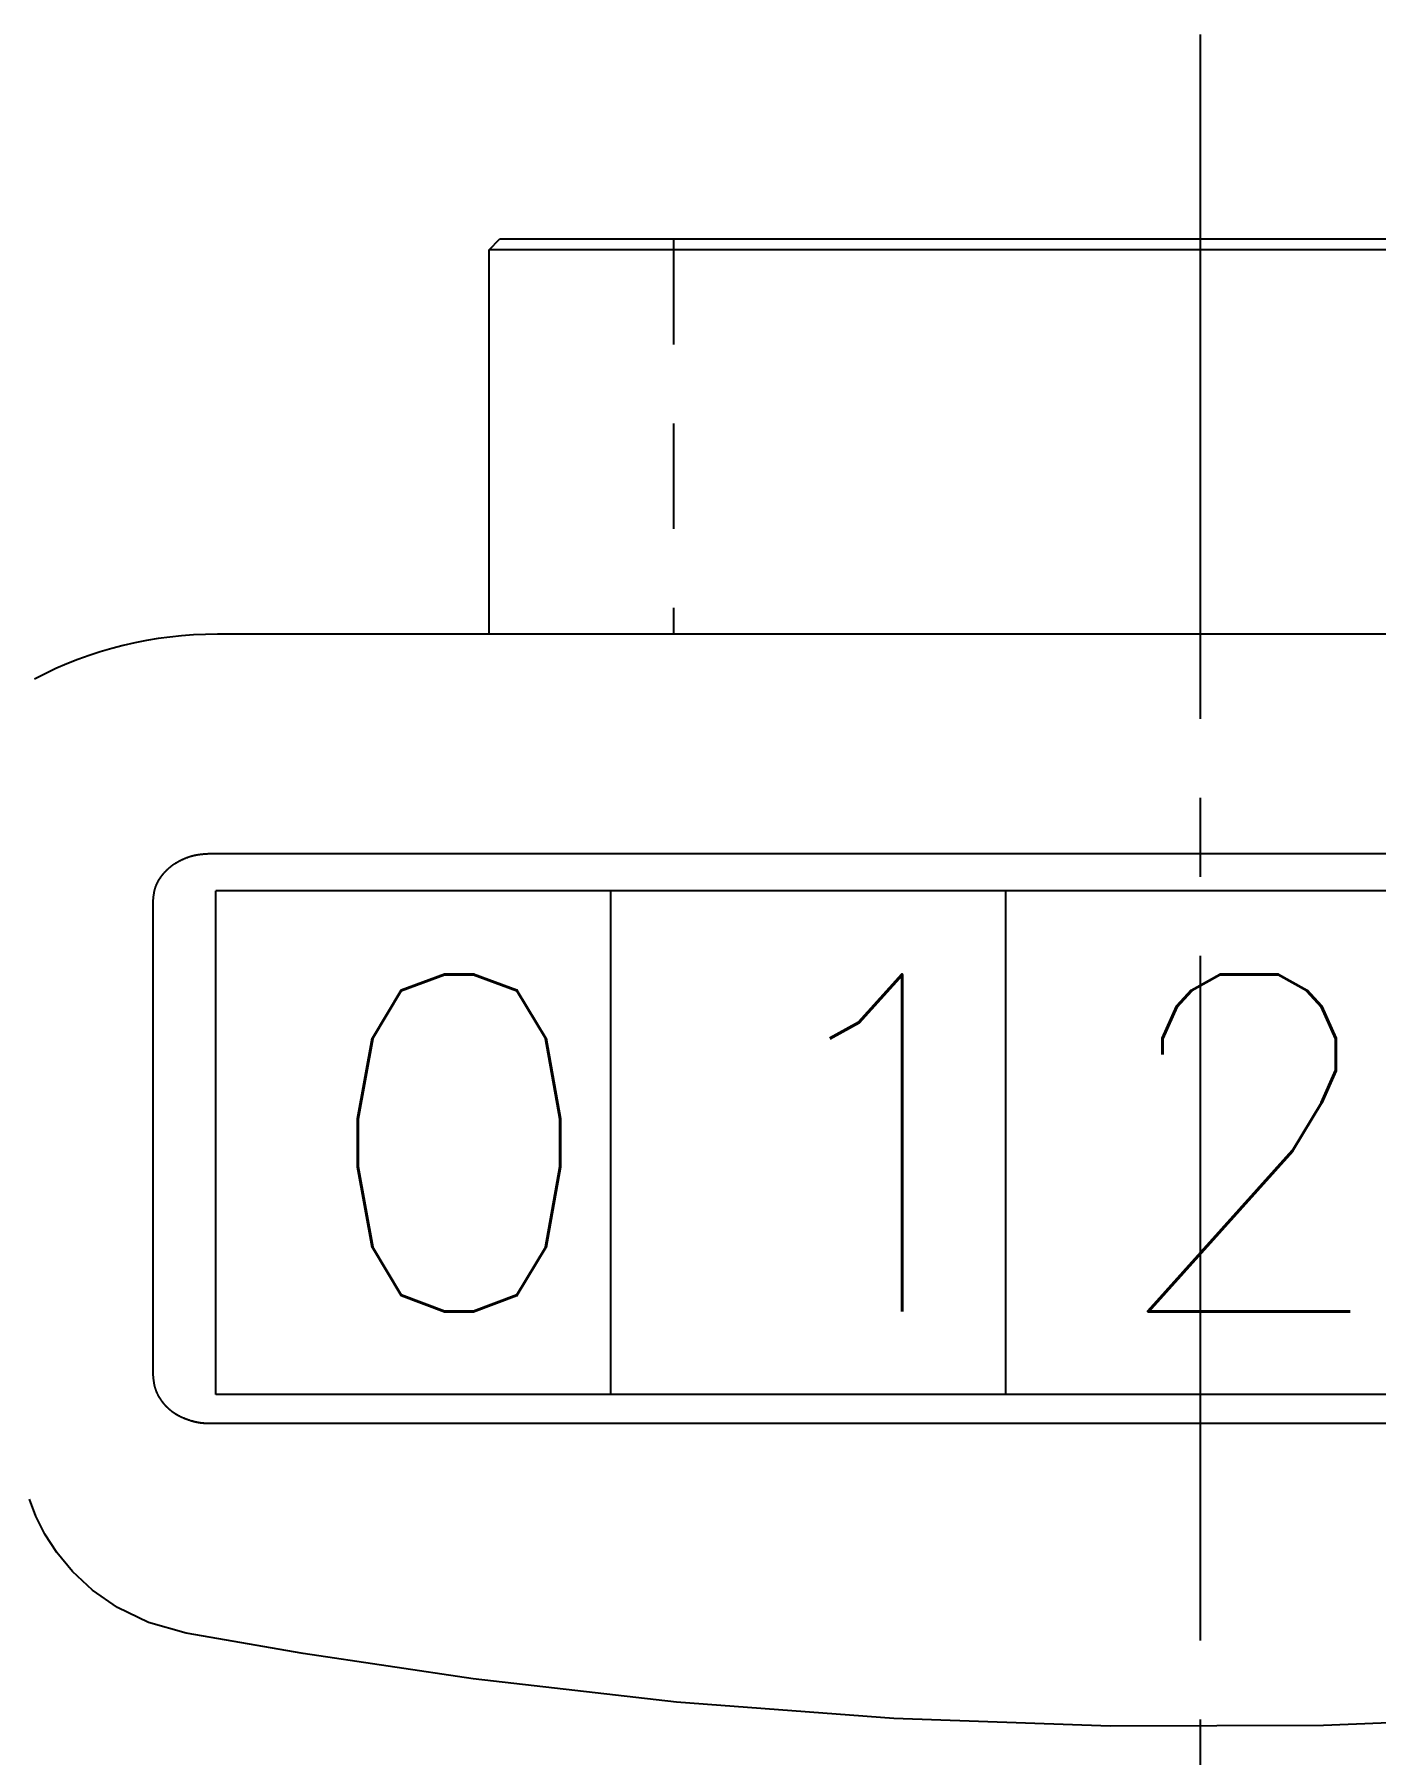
# Model space of a CAD drawing. Extents: x 79 to 354, y 162 to 334.
# Drawn here: x 104.83 to 130.29, y 301.8 to 334.47 of the extents above; entities that cross this region are included whole.
import ezdxf

# ---------------------------------------------------------------- set-up
doc = ezdxf.new("R2010")
doc.units = 0
doc.linetypes.add('CENTER', pattern=[17.5, 13, -1.5, 1.5, -1.5])
doc.linetypes.add('DASHED', pattern=[3.5, 2, -1.5])
doc.layers.get('0').update_dxf_attribs({"linetype": 'CONTINUOUS'})
doc.layers.add('CENTER', color=1, linetype='CENTER')
doc.styles.get("Standard").update_dxf_attribs({"font": 'txt.shx', "bigfont": '@extfont2.shx'})

msp = doc.modelspace()

# ---------------------------------------------------------------- linework, layer by layer
at = {"color": 7, "linetype": 'CONTINUOUS'}
for p, q in [((113.461, 330.381), (113.661, 330.581)), ((113.461, 328.731), (113.461, 330.381)), ((140.461, 330.381), (113.461, 330.381)), ((140.261, 330.581), (113.661, 330.581)), ((113.461, 324.432), (113.461, 328.731)), ((113.461, 323.081), (113.461, 324.432)), ((145.619, 323.081), (108.303, 323.081)), ((145.773, 318.207), (108.273, 318.207))]:
    msp.add_line(p, q, dxfattribs=at)
at = {"color": 3, "linetype": 'DASHED'}
msp.add_line((116.961, 330.581), (116.961, 323.081), dxfattribs=at)
at = {"linetype": 'CONTINUOUS'}
for p, q in [((145.619, 318.909), (108.303, 318.909)), ((108.273, 308.64), (108.273, 318.207)), ((115.773, 308.64), (115.773, 318.207)), ((123.273, 308.64), (123.273, 318.207)), ((107.08, 318.029), (107.08, 309.019)), ((145.773, 308.64), (108.273, 308.64)), ((108.313, 308.099), (145.609, 308.099)), ((104.858, 306.332), (104.735, 306.655)), ((105.027, 305.993), (104.858, 306.332)), ((105.254, 305.641), (105.027, 305.993)), ((105.552, 305.281), (105.254, 305.641)), ((105.931, 304.928), (105.552, 305.281)), ((106.408, 304.598), (105.931, 304.928)), ((106.997, 304.314), (106.408, 304.598)), ((107.71, 304.112), (106.997, 304.314)), ((109.929, 303.722), (107.71, 304.112)), ((113.16, 303.242), (109.929, 303.722)), ((117.021, 302.802), (113.16, 303.242)), ((121.146, 302.492), (117.021, 302.802)), ((125.256, 302.345), (121.146, 302.492)), ((133.288, 302.522), (129.306, 302.357)), ((129.306, 302.357), (125.256, 302.345))]:
    msp.add_line(p, q, dxfattribs=at)
for points in [[(108.151, 318.909, 0), (108.146, 318.909, 0), (108.14, 318.908, 0), (108.135, 318.908, 0), (108.13, 318.907, 0), (108.124, 318.907, 0), (108.119, 318.907, 0), (108.114, 318.906, 0), (108.108, 318.906, 0), (108.103, 318.906, 0), (108.098, 318.905, 0), (108.092, 318.905, 0), (108.087, 318.904, 0), (108.082, 318.904, 0), (108.076, 318.904, 0), (108.071, 318.903, 0), (108.066, 318.903, 0), (108.06, 318.902, 0), (108.055, 318.902, 0), (108.05, 318.901, 0), (108.044, 318.901, 0), (108.039, 318.9, 0), (108.034, 318.9, 0), (108.029, 318.899, 0), (108.023, 318.899, 0), (108.018, 318.898, 0), (108.013, 318.898, 0), (108.007, 318.897, 0), (108.002, 318.897, 0), (107.997, 318.896, 0), (107.991, 318.896, 0), (107.986, 318.895, 0), (107.981, 318.894, 0), (107.976, 318.894, 0), (107.97, 318.893, 0), (107.965, 318.892, 0), (107.96, 318.892, 0), (107.954, 318.891, 0), (107.949, 318.89, 0), (107.944, 318.889, 0), (107.939, 318.889, 0), (107.933, 318.888, 0), (107.928, 318.887, 0), (107.923, 318.886, 0), (107.918, 318.885, 0), (107.912, 318.884, 0), (107.907, 318.883, 0), (107.902, 318.882, 0), (107.897, 318.881, 0), (107.892, 318.88, 0), (107.886, 318.879, 0), (107.881, 318.878, 0), (107.876, 318.877, 0), (107.871, 318.876, 0), (107.865, 318.875, 0), (107.86, 318.874, 0), (107.855, 318.873, 0), (107.85, 318.872, 0), (107.845, 318.87, 0), (107.84, 318.869, 0), (107.834, 318.868, 0), (107.829, 318.866, 0), (107.824, 318.865, 0), (107.819, 318.864, 0), (107.814, 318.862, 0), (107.809, 318.861, 0), (107.804, 318.859, 0), (107.798, 318.858, 0), (107.793, 318.856, 0), (107.788, 318.855, 0), (107.783, 318.853, 0), (107.778, 318.852, 0), (107.773, 318.85, 0), (107.768, 318.849, 0), (107.763, 318.847, 0), (107.758, 318.845, 0), (107.753, 318.843, 0), (107.748, 318.842, 0), (107.743, 318.84, 0), (107.738, 318.838, 0), (107.733, 318.836, 0), (107.727, 318.835, 0), (107.722, 318.833, 0), (107.717, 318.831, 0), (107.712, 318.829, 0), (107.707, 318.827, 0), (107.702, 318.825, 0), (107.698, 318.823, 0), (107.693, 318.821, 0), (107.688, 318.819, 0), (107.683, 318.817, 0), (107.678, 318.815, 0), (107.673, 318.813, 0), (107.668, 318.811, 0), (107.663, 318.809, 0), (107.658, 318.807, 0), (107.653, 318.804, 0), (107.648, 318.802, 0), (107.643, 318.8, 0), (107.639, 318.798, 0), (107.634, 318.796, 0), (107.629, 318.793, 0), (107.624, 318.791, 0), (107.619, 318.789, 0), (107.614, 318.786, 0), (107.61, 318.784, 0), (107.605, 318.782, 0), (107.6, 318.779, 0), (107.595, 318.777, 0), (107.59, 318.774, 0), (107.586, 318.772, 0), (107.581, 318.769, 0), (107.576, 318.767, 0), (107.572, 318.764, 0), (107.567, 318.762, 0), (107.562, 318.759, 0), (107.557, 318.757, 0), (107.553, 318.754, 0), (107.548, 318.752, 0), (107.544, 318.749, 0), (107.539, 318.746, 0), (107.534, 318.744, 0), (107.53, 318.741, 0), (107.525, 318.738, 0), (107.52, 318.735, 0), (107.516, 318.733, 0), (107.511, 318.73, 0), (107.507, 318.727, 0), (107.502, 318.724, 0), (107.498, 318.721, 0), (107.493, 318.718, 0), (107.489, 318.716, 0), (107.484, 318.713, 0), (107.48, 318.71, 0), (107.475, 318.707, 0), (107.471, 318.704, 0), (107.467, 318.701, 0), (107.462, 318.698, 0), (107.458, 318.695, 0), (107.454, 318.692, 0), (107.449, 318.688, 0), (107.445, 318.685, 0), (107.441, 318.682, 0), (107.436, 318.679, 0), (107.432, 318.676, 0), (107.428, 318.673, 0), (107.424, 318.669, 0), (107.419, 318.666, 0), (107.415, 318.663, 0), (107.411, 318.66, 0), (107.407, 318.656, 0), (107.403, 318.653, 0), (107.398, 318.65, 0), (107.394, 318.646, 0), (107.39, 318.643, 0), (107.386, 318.639, 0), (107.382, 318.636, 0), (107.378, 318.633, 0), (107.374, 318.629, 0), (107.37, 318.626, 0), (107.366, 318.622, 0), (107.362, 318.618, 0), (107.358, 318.615, 0), (107.354, 318.611, 0), (107.35, 318.608, 0), (107.346, 318.604, 0), (107.342, 318.6, 0), (107.339, 318.597, 0), (107.335, 318.593, 0), (107.331, 318.589, 0), (107.327, 318.585, 0), (107.323, 318.582, 0), (107.32, 318.578, 0), (107.316, 318.574, 0), (107.312, 318.57, 0), (107.309, 318.566, 0), (107.305, 318.563, 0), (107.301, 318.559, 0), (107.298, 318.555, 0), (107.294, 318.551, 0), (107.29, 318.547, 0), (107.287, 318.543, 0), (107.283, 318.539, 0), (107.28, 318.535, 0), (107.276, 318.531, 0), (107.273, 318.527, 0), (107.269, 318.523, 0), (107.266, 318.519, 0), (107.262, 318.514, 0), (107.259, 318.51, 0), (107.256, 318.506, 0), (107.252, 318.502, 0), (107.249, 318.498, 0), (107.246, 318.494, 0), (107.242, 318.489, 0), (107.239, 318.485, 0), (107.236, 318.481, 0), (107.233, 318.476, 0), (107.23, 318.472, 0), (107.226, 318.468, 0), (107.223, 318.463, 0), (107.22, 318.459, 0), (107.217, 318.455, 0), (107.214, 318.45, 0), (107.211, 318.446, 0), (107.208, 318.441, 0), (107.205, 318.437, 0), (107.202, 318.432, 0), (107.199, 318.428, 0), (107.196, 318.423, 0), (107.193, 318.419, 0), (107.191, 318.414, 0), (107.188, 318.41, 0), (107.185, 318.405, 0), (107.182, 318.401, 0), (107.179, 318.396, 0), (107.177, 318.391, 0), (107.174, 318.387, 0), (107.172, 318.382, 0), (107.169, 318.377, 0), (107.166, 318.373, 0), (107.164, 318.368, 0), (107.161, 318.363, 0), (107.159, 318.358, 0), (107.157, 318.353, 0), (107.154, 318.349, 0), (107.152, 318.344, 0), (107.15, 318.339, 0), (107.147, 318.334, 0), (107.145, 318.329, 0), (107.143, 318.325, 0), (107.141, 318.32, 0), (107.139, 318.315, 0), (107.137, 318.31, 0), (107.135, 318.305, 0), (107.133, 318.3, 0), (107.131, 318.295, 0), (107.129, 318.29, 0), (107.127, 318.285, 0), (107.125, 318.28, 0), (107.123, 318.275, 0), (107.122, 318.27, 0), (107.12, 318.265, 0), (107.118, 318.26, 0), (107.117, 318.255, 0), (107.115, 318.25, 0), (107.114, 318.245, 0), (107.112, 318.24, 0), (107.111, 318.234, 0), (107.11, 318.229, 0), (107.108, 318.224, 0), (107.107, 318.219, 0), (107.106, 318.214, 0), (107.105, 318.209, 0), (107.104, 318.204, 0), (107.102, 318.198, 0), (107.101, 318.193, 0), (107.1, 318.188, 0), (107.099, 318.183, 0), (107.098, 318.177, 0), (107.097, 318.172, 0), (107.097, 318.167, 0), (107.096, 318.162, 0), (107.095, 318.157, 0), (107.094, 318.151, 0), (107.093, 318.146, 0), (107.092, 318.141, 0), (107.092, 318.135, 0), (107.091, 318.13, 0), (107.09, 318.125, 0), (107.089, 318.12, 0), (107.089, 318.114, 0), (107.088, 318.109, 0), (107.087, 318.104, 0), (107.087, 318.098, 0), (107.086, 318.093, 0), (107.086, 318.088, 0), (107.085, 318.082, 0), (107.084, 318.077, 0), (107.084, 318.072, 0), (107.083, 318.066, 0), (107.083, 318.061, 0), (107.082, 318.056, 0), (107.082, 318.05, 0), (107.081, 318.045, 0), (107.081, 318.04, 0), (107.08, 318.034, 0), (107.08, 318.029, 0)], [(108.303, 318.909, 0), (108.302, 318.909, 0), (108.301, 318.909, 0), (108.3, 318.909, 0), (108.299, 318.909, 0), (108.298, 318.909, 0), (108.297, 318.909, 0), (108.296, 318.909, 0), (108.295, 318.909, 0), (108.294, 318.909, 0), (108.293, 318.909, 0), (108.292, 318.909, 0), (108.291, 318.909, 0), (108.29, 318.909, 0), (108.289, 318.909, 0), (108.288, 318.909, 0), (108.287, 318.909, 0), (108.287, 318.909, 0), (108.286, 318.909, 0), (108.285, 318.909, 0), (108.284, 318.909, 0), (108.283, 318.909, 0), (108.282, 318.909, 0), (108.281, 318.909, 0), (108.28, 318.909, 0), (108.279, 318.909, 0), (108.278, 318.909, 0), (108.277, 318.909, 0), (108.276, 318.909, 0), (108.275, 318.909, 0), (108.274, 318.909, 0), (108.273, 318.909, 0), (108.272, 318.909, 0), (108.271, 318.909, 0), (108.27, 318.909, 0), (108.269, 318.909, 0), (108.268, 318.909, 0), (108.267, 318.909, 0), (108.266, 318.909, 0), (108.266, 318.909, 0), (108.265, 318.909, 0), (108.264, 318.909, 0), (108.263, 318.909, 0), (108.262, 318.909, 0), (108.261, 318.909, 0), (108.26, 318.909, 0), (108.259, 318.909, 0), (108.258, 318.909, 0), (108.257, 318.909, 0), (108.256, 318.909, 0), (108.255, 318.909, 0), (108.254, 318.909, 0), (108.253, 318.909, 0), (108.252, 318.909, 0), (108.251, 318.909, 0), (108.25, 318.909, 0), (108.249, 318.909, 0), (108.248, 318.909, 0), (108.247, 318.909, 0), (108.246, 318.909, 0), (108.245, 318.909, 0), (108.245, 318.909, 0), (108.244, 318.909, 0), (108.243, 318.909, 0), (108.242, 318.909, 0), (108.241, 318.909, 0), (108.24, 318.909, 0), (108.239, 318.909, 0), (108.238, 318.909, 0), (108.237, 318.909, 0), (108.236, 318.909, 0), (108.235, 318.909, 0), (108.234, 318.909, 0), (108.233, 318.909, 0), (108.232, 318.909, 0), (108.231, 318.909, 0), (108.23, 318.909, 0), (108.229, 318.909, 0), (108.228, 318.909, 0), (108.227, 318.909, 0), (108.226, 318.909, 0), (108.225, 318.909, 0), (108.224, 318.909, 0), (108.224, 318.909, 0), (108.223, 318.909, 0), (108.222, 318.909, 0), (108.221, 318.909, 0), (108.22, 318.909, 0), (108.219, 318.909, 0), (108.218, 318.909, 0), (108.217, 318.909, 0), (108.216, 318.909, 0), (108.215, 318.909, 0), (108.214, 318.909, 0), (108.213, 318.909, 0), (108.212, 318.909, 0), (108.211, 318.909, 0), (108.21, 318.909, 0), (108.209, 318.909, 0), (108.208, 318.909, 0), (108.207, 318.909, 0), (108.206, 318.909, 0), (108.205, 318.909, 0), (108.204, 318.909, 0), (108.203, 318.909, 0), (108.203, 318.909, 0), (108.202, 318.909, 0), (108.201, 318.909, 0), (108.2, 318.909, 0), (108.199, 318.909, 0), (108.198, 318.909, 0), (108.197, 318.909, 0), (108.196, 318.909, 0), (108.195, 318.909, 0), (108.194, 318.909, 0), (108.193, 318.909, 0), (108.192, 318.909, 0), (108.191, 318.909, 0), (108.19, 318.909, 0), (108.189, 318.909, 0), (108.188, 318.909, 0), (108.187, 318.909, 0), (108.186, 318.909, 0), (108.185, 318.909, 0), (108.184, 318.909, 0), (108.183, 318.909, 0), (108.182, 318.909, 0), (108.182, 318.909, 0), (108.181, 318.909, 0), (108.18, 318.909, 0), (108.179, 318.909, 0), (108.178, 318.909, 0), (108.177, 318.909, 0), (108.176, 318.909, 0), (108.175, 318.909, 0), (108.174, 318.909, 0), (108.173, 318.909, 0), (108.172, 318.909, 0), (108.171, 318.909, 0), (108.17, 318.909, 0), (108.169, 318.909, 0), (108.168, 318.909, 0), (108.167, 318.909, 0), (108.166, 318.909, 0), (108.165, 318.909, 0), (108.164, 318.909, 0), (108.163, 318.909, 0), (108.162, 318.909, 0), (108.161, 318.909, 0), (108.161, 318.909, 0), (108.16, 318.909, 0), (108.159, 318.909, 0), (108.158, 318.909, 0), (108.157, 318.909, 0), (108.156, 318.909, 0), (108.155, 318.909, 0), (108.154, 318.909, 0), (108.153, 318.909, 0), (108.152, 318.909, 0), (108.151, 318.909, 0)], [(107.08, 309.019, 0), (107.08, 309.014, 0), (107.08, 309.009, 0), (107.081, 309.005, 0), (107.081, 309, 0), (107.081, 308.995, 0), (107.082, 308.99, 0), (107.082, 308.986, 0), (107.083, 308.981, 0), (107.083, 308.976, 0), (107.084, 308.971, 0), (107.084, 308.967, 0), (107.084, 308.962, 0), (107.085, 308.957, 0), (107.085, 308.952, 0), (107.086, 308.948, 0), (107.086, 308.943, 0), (107.087, 308.938, 0), (107.087, 308.933, 0), (107.088, 308.929, 0), (107.088, 308.924, 0), (107.089, 308.919, 0), (107.089, 308.914, 0), (107.09, 308.91, 0), (107.09, 308.905, 0), (107.091, 308.9, 0), (107.092, 308.895, 0), (107.092, 308.891, 0), (107.093, 308.886, 0), (107.094, 308.881, 0), (107.094, 308.877, 0), (107.095, 308.872, 0), (107.096, 308.867, 0), (107.096, 308.863, 0), (107.097, 308.858, 0), (107.098, 308.853, 0), (107.099, 308.849, 0), (107.1, 308.844, 0), (107.101, 308.839, 0), (107.101, 308.835, 0), (107.102, 308.83, 0), (107.103, 308.825, 0), (107.104, 308.821, 0), (107.105, 308.816, 0), (107.106, 308.811, 0), (107.107, 308.807, 0), (107.109, 308.802, 0), (107.11, 308.798, 0), (107.111, 308.793, 0), (107.112, 308.788, 0), (107.113, 308.784, 0), (107.114, 308.779, 0), (107.116, 308.775, 0), (107.117, 308.77, 0), (107.118, 308.766, 0), (107.12, 308.761, 0), (107.121, 308.757, 0), (107.123, 308.752, 0), (107.124, 308.748, 0), (107.126, 308.743, 0), (107.127, 308.739, 0), (107.129, 308.734, 0), (107.13, 308.73, 0), (107.132, 308.725, 0), (107.134, 308.721, 0), (107.135, 308.716, 0), (107.137, 308.712, 0), (107.139, 308.707, 0), (107.141, 308.703, 0), (107.143, 308.699, 0), (107.144, 308.694, 0), (107.146, 308.69, 0), (107.148, 308.685, 0), (107.15, 308.681, 0), (107.152, 308.677, 0), (107.154, 308.672, 0), (107.156, 308.668, 0), (107.158, 308.664, 0), (107.16, 308.659, 0), (107.162, 308.655, 0), (107.164, 308.651, 0), (107.167, 308.646, 0), (107.169, 308.642, 0), (107.171, 308.638, 0), (107.173, 308.634, 0), (107.175, 308.63, 0), (107.178, 308.625, 0), (107.18, 308.621, 0), (107.182, 308.617, 0), (107.185, 308.613, 0), (107.187, 308.609, 0), (107.189, 308.604, 0), (107.192, 308.6, 0), (107.194, 308.596, 0), (107.197, 308.592, 0), (107.199, 308.588, 0), (107.202, 308.584, 0), (107.204, 308.58, 0), (107.207, 308.576, 0), (107.209, 308.572, 0), (107.212, 308.568, 0), (107.214, 308.564, 0), (107.217, 308.56, 0), (107.22, 308.556, 0), (107.222, 308.552, 0), (107.225, 308.548, 0), (107.228, 308.544, 0), (107.23, 308.54, 0), (107.233, 308.536, 0), (107.236, 308.532, 0), (107.239, 308.528, 0), (107.241, 308.524, 0), (107.244, 308.521, 0), (107.247, 308.517, 0), (107.25, 308.513, 0), (107.253, 308.509, 0), (107.256, 308.505, 0), (107.259, 308.502, 0), (107.261, 308.498, 0), (107.264, 308.494, 0), (107.267, 308.49, 0), (107.27, 308.487, 0), (107.273, 308.483, 0), (107.276, 308.479, 0), (107.279, 308.476, 0), (107.282, 308.472, 0), (107.286, 308.468, 0), (107.289, 308.465, 0), (107.292, 308.461, 0), (107.295, 308.458, 0), (107.298, 308.454, 0), (107.301, 308.45, 0), (107.304, 308.447, 0), (107.308, 308.443, 0), (107.311, 308.44, 0), (107.314, 308.436, 0), (107.317, 308.433, 0), (107.32, 308.429, 0), (107.324, 308.426, 0), (107.327, 308.423, 0), (107.33, 308.419, 0), (107.334, 308.416, 0), (107.337, 308.412, 0), (107.34, 308.409, 0), (107.344, 308.406, 0), (107.347, 308.402, 0), (107.351, 308.399, 0), (107.354, 308.396, 0), (107.358, 308.392, 0), (107.361, 308.389, 0), (107.364, 308.386, 0), (107.368, 308.383, 0), (107.372, 308.379, 0), (107.375, 308.376, 0), (107.379, 308.373, 0), (107.382, 308.37, 0), (107.386, 308.367, 0), (107.389, 308.364, 0), (107.393, 308.36, 0), (107.397, 308.357, 0), (107.4, 308.354, 0), (107.404, 308.351, 0), (107.408, 308.348, 0), (107.411, 308.345, 0), (107.415, 308.342, 0), (107.419, 308.339, 0), (107.422, 308.336, 0), (107.426, 308.333, 0), (107.43, 308.33, 0), (107.434, 308.327, 0), (107.437, 308.324, 0), (107.441, 308.321, 0), (107.445, 308.319, 0), (107.449, 308.316, 0), (107.453, 308.313, 0), (107.457, 308.31, 0), (107.46, 308.307, 0), (107.464, 308.305, 0), (107.468, 308.302, 0), (107.472, 308.299, 0), (107.476, 308.296, 0), (107.48, 308.294, 0), (107.484, 308.291, 0), (107.488, 308.288, 0), (107.492, 308.286, 0), (107.496, 308.283, 0), (107.5, 308.281, 0), (107.504, 308.278, 0), (107.508, 308.275, 0), (107.512, 308.273, 0), (107.516, 308.27, 0), (107.52, 308.268, 0), (107.524, 308.266, 0), (107.528, 308.263, 0), (107.532, 308.261, 0), (107.536, 308.258, 0), (107.54, 308.256, 0), (107.545, 308.254, 0), (107.549, 308.251, 0), (107.553, 308.249, 0), (107.557, 308.247, 0), (107.561, 308.244, 0), (107.565, 308.242, 0), (107.57, 308.24, 0), (107.574, 308.238, 0), (107.578, 308.236, 0), (107.582, 308.234, 0), (107.587, 308.231, 0), (107.591, 308.229, 0), (107.595, 308.227, 0), (107.599, 308.225, 0), (107.604, 308.223, 0), (107.608, 308.221, 0), (107.612, 308.219, 0), (107.617, 308.217, 0), (107.621, 308.215, 0), (107.625, 308.213, 0), (107.63, 308.211, 0), (107.634, 308.209, 0), (107.638, 308.208, 0), (107.643, 308.206, 0), (107.647, 308.204, 0), (107.651, 308.202, 0), (107.656, 308.2, 0), (107.66, 308.198, 0), (107.664, 308.197, 0), (107.669, 308.195, 0), (107.673, 308.193, 0), (107.678, 308.191, 0), (107.682, 308.189, 0), (107.687, 308.188, 0), (107.691, 308.186, 0), (107.695, 308.184, 0), (107.7, 308.183, 0), (107.704, 308.181, 0), (107.709, 308.179, 0), (107.713, 308.177, 0), (107.718, 308.176, 0), (107.722, 308.174, 0), (107.727, 308.172, 0), (107.731, 308.171, 0), (107.736, 308.169, 0), (107.74, 308.168, 0), (107.744, 308.166, 0), (107.749, 308.164, 0), (107.753, 308.163, 0), (107.758, 308.161, 0), (107.762, 308.159, 0), (107.767, 308.158, 0), (107.771, 308.156, 0), (107.776, 308.155, 0), (107.78, 308.153, 0), (107.785, 308.151, 0), (107.789, 308.15, 0), (107.794, 308.148, 0), (107.798, 308.147, 0)], [(107.798, 308.147, 0), (107.8, 308.146, 0), (107.801, 308.146, 0), (107.803, 308.145, 0), (107.804, 308.145, 0), (107.806, 308.144, 0), (107.808, 308.144, 0), (107.809, 308.144, 0), (107.811, 308.143, 0), (107.812, 308.143, 0), (107.814, 308.142, 0), (107.815, 308.142, 0), (107.817, 308.141, 0), (107.818, 308.141, 0), (107.82, 308.141, 0), (107.821, 308.14, 0), (107.823, 308.14, 0), (107.825, 308.139, 0), (107.826, 308.139, 0), (107.828, 308.139, 0), (107.829, 308.138, 0), (107.831, 308.138, 0), (107.832, 308.137, 0), (107.834, 308.137, 0), (107.835, 308.136, 0), (107.837, 308.136, 0), (107.839, 308.136, 0), (107.84, 308.135, 0), (107.842, 308.135, 0), (107.843, 308.134, 0), (107.845, 308.134, 0), (107.846, 308.134, 0), (107.848, 308.133, 0), (107.849, 308.133, 0), (107.851, 308.132, 0), (107.852, 308.132, 0), (107.854, 308.132, 0), (107.856, 308.131, 0), (107.857, 308.131, 0), (107.859, 308.13, 0), (107.86, 308.13, 0), (107.862, 308.13, 0), (107.863, 308.129, 0), (107.865, 308.129, 0), (107.866, 308.128, 0), (107.868, 308.128, 0), (107.87, 308.128, 0), (107.871, 308.127, 0), (107.873, 308.127, 0), (107.874, 308.126, 0), (107.876, 308.126, 0), (107.877, 308.126, 0), (107.879, 308.125, 0), (107.88, 308.125, 0), (107.882, 308.125, 0), (107.884, 308.124, 0), (107.885, 308.124, 0), (107.887, 308.124, 0), (107.888, 308.123, 0), (107.89, 308.123, 0), (107.891, 308.122, 0), (107.893, 308.122, 0), (107.895, 308.122, 0), (107.896, 308.121, 0), (107.898, 308.121, 0), (107.899, 308.121, 0), (107.901, 308.12, 0), (107.902, 308.12, 0), (107.904, 308.12, 0), (107.905, 308.119, 0), (107.907, 308.119, 0), (107.909, 308.119, 0), (107.91, 308.119, 0), (107.912, 308.118, 0), (107.913, 308.118, 0), (107.915, 308.118, 0), (107.916, 308.117, 0), (107.918, 308.117, 0), (107.92, 308.117, 0), (107.921, 308.116, 0), (107.923, 308.116, 0), (107.924, 308.116, 0), (107.926, 308.115, 0), (107.928, 308.115, 0), (107.929, 308.115, 0), (107.931, 308.115, 0), (107.932, 308.114, 0), (107.934, 308.114, 0), (107.935, 308.114, 0), (107.937, 308.114, 0), (107.939, 308.113, 0), (107.94, 308.113, 0), (107.942, 308.113, 0), (107.943, 308.112, 0), (107.945, 308.112, 0), (107.946, 308.112, 0), (107.948, 308.112, 0), (107.95, 308.111, 0), (107.951, 308.111, 0), (107.953, 308.111, 0), (107.954, 308.111, 0), (107.956, 308.11, 0), (107.958, 308.11, 0), (107.959, 308.11, 0), (107.961, 308.11, 0), (107.962, 308.109, 0), (107.964, 308.109, 0), (107.965, 308.109, 0), (107.967, 308.109, 0), (107.969, 308.109, 0), (107.97, 308.108, 0), (107.972, 308.108, 0), (107.973, 308.108, 0), (107.975, 308.108, 0), (107.977, 308.107, 0), (107.978, 308.107, 0), (107.98, 308.107, 0), (107.981, 308.107, 0), (107.983, 308.107, 0), (107.985, 308.106, 0), (107.986, 308.106, 0), (107.988, 308.106, 0), (107.989, 308.106, 0), (107.991, 308.106, 0), (107.992, 308.105, 0), (107.994, 308.105, 0), (107.996, 308.105, 0), (107.997, 308.105, 0), (107.999, 308.105, 0), (108, 308.104, 0), (108.002, 308.104, 0), (108.004, 308.104, 0), (108.005, 308.104, 0), (108.007, 308.104, 0), (108.008, 308.103, 0), (108.01, 308.103, 0), (108.012, 308.103, 0), (108.013, 308.103, 0), (108.015, 308.103, 0), (108.016, 308.103, 0), (108.018, 308.102, 0), (108.02, 308.102, 0), (108.021, 308.102, 0), (108.023, 308.102, 0), (108.024, 308.102, 0), (108.026, 308.102, 0), (108.028, 308.101, 0), (108.029, 308.101, 0), (108.031, 308.101, 0), (108.032, 308.101, 0), (108.034, 308.101, 0), (108.036, 308.101, 0), (108.037, 308.101, 0), (108.039, 308.1, 0), (108.04, 308.1, 0), (108.042, 308.1, 0), (108.044, 308.1, 0), (108.045, 308.1, 0), (108.047, 308.1, 0), (108.048, 308.1, 0), (108.05, 308.1, 0), (108.051, 308.099, 0), (108.053, 308.099, 0), (108.055, 308.099, 0), (108.056, 308.099, 0), (108.058, 308.099, 0), (108.059, 308.099, 0), (108.061, 308.099, 0), (108.063, 308.099, 0), (108.064, 308.099, 0), (108.066, 308.099, 0), (108.067, 308.098, 0), (108.069, 308.098, 0), (108.071, 308.098, 0), (108.072, 308.098, 0), (108.074, 308.098, 0), (108.075, 308.098, 0), (108.077, 308.098, 0), (108.079, 308.098, 0), (108.08, 308.098, 0), (108.082, 308.098, 0), (108.083, 308.098, 0), (108.085, 308.098, 0), (108.087, 308.098, 0), (108.088, 308.098, 0), (108.09, 308.097, 0), (108.091, 308.097, 0), (108.093, 308.097, 0), (108.095, 308.097, 0), (108.096, 308.097, 0), (108.098, 308.097, 0), (108.099, 308.097, 0), (108.101, 308.097, 0), (108.103, 308.097, 0), (108.104, 308.097, 0), (108.106, 308.097, 0), (108.108, 308.097, 0), (108.109, 308.097, 0), (108.111, 308.097, 0), (108.112, 308.097, 0), (108.114, 308.097, 0), (108.116, 308.097, 0), (108.117, 308.097, 0), (108.119, 308.097, 0), (108.12, 308.097, 0), (108.122, 308.097, 0), (108.124, 308.097, 0), (108.125, 308.097, 0), (108.127, 308.097, 0), (108.128, 308.097, 0), (108.13, 308.097, 0), (108.132, 308.097, 0), (108.133, 308.097, 0), (108.135, 308.097, 0), (108.136, 308.097, 0), (108.138, 308.097, 0), (108.14, 308.097, 0), (108.141, 308.097, 0), (108.143, 308.097, 0), (108.144, 308.097, 0), (108.146, 308.097, 0), (108.148, 308.097, 0), (108.149, 308.097, 0), (108.151, 308.097, 0)], [(108.151, 308.097, 0), (108.152, 308.097, 0), (108.152, 308.097, 0), (108.153, 308.097, 0), (108.154, 308.097, 0), (108.155, 308.097, 0), (108.156, 308.097, 0), (108.157, 308.097, 0), (108.158, 308.097, 0), (108.158, 308.097, 0), (108.159, 308.097, 0), (108.16, 308.097, 0), (108.161, 308.097, 0), (108.162, 308.097, 0), (108.163, 308.097, 0), (108.164, 308.097, 0), (108.164, 308.097, 0), (108.165, 308.097, 0), (108.166, 308.097, 0), (108.167, 308.097, 0), (108.168, 308.097, 0), (108.169, 308.097, 0), (108.169, 308.097, 0), (108.17, 308.097, 0), (108.171, 308.097, 0), (108.172, 308.097, 0), (108.173, 308.097, 0), (108.174, 308.097, 0), (108.175, 308.097, 0), (108.175, 308.097, 0), (108.176, 308.097, 0), (108.177, 308.097, 0), (108.178, 308.097, 0), (108.179, 308.097, 0), (108.18, 308.097, 0), (108.18, 308.097, 0), (108.181, 308.097, 0), (108.182, 308.097, 0), (108.183, 308.097, 0), (108.184, 308.097, 0), (108.185, 308.097, 0), (108.186, 308.097, 0), (108.186, 308.097, 0), (108.187, 308.097, 0), (108.188, 308.097, 0), (108.189, 308.097, 0), (108.19, 308.097, 0), (108.191, 308.097, 0), (108.192, 308.097, 0), (108.192, 308.097, 0), (108.193, 308.097, 0), (108.194, 308.097, 0), (108.195, 308.097, 0), (108.196, 308.097, 0), (108.197, 308.097, 0), (108.197, 308.097, 0), (108.198, 308.097, 0), (108.199, 308.097, 0), (108.2, 308.097, 0), (108.201, 308.097, 0), (108.202, 308.097, 0), (108.203, 308.097, 0), (108.203, 308.097, 0), (108.204, 308.097, 0), (108.205, 308.097, 0), (108.206, 308.097, 0), (108.207, 308.097, 0), (108.208, 308.097, 0), (108.208, 308.097, 0), (108.209, 308.097, 0), (108.21, 308.097, 0), (108.211, 308.097, 0), (108.212, 308.097, 0), (108.213, 308.097, 0), (108.214, 308.097, 0), (108.214, 308.097, 0), (108.215, 308.097, 0), (108.216, 308.097, 0), (108.217, 308.097, 0), (108.218, 308.097, 0), (108.219, 308.097, 0), (108.22, 308.097, 0), (108.22, 308.097, 0), (108.221, 308.097, 0), (108.222, 308.097, 0), (108.223, 308.097, 0), (108.224, 308.097, 0), (108.225, 308.097, 0), (108.225, 308.097, 0), (108.226, 308.097, 0), (108.227, 308.097, 0), (108.228, 308.098, 0), (108.229, 308.098, 0), (108.23, 308.098, 0), (108.231, 308.098, 0), (108.231, 308.098, 0), (108.232, 308.098, 0), (108.233, 308.098, 0), (108.234, 308.098, 0), (108.235, 308.098, 0), (108.236, 308.098, 0), (108.236, 308.098, 0), (108.237, 308.098, 0), (108.238, 308.098, 0), (108.239, 308.098, 0), (108.24, 308.098, 0), (108.241, 308.098, 0), (108.242, 308.098, 0), (108.242, 308.098, 0), (108.243, 308.098, 0), (108.244, 308.098, 0), (108.245, 308.098, 0), (108.246, 308.098, 0), (108.247, 308.098, 0), (108.248, 308.098, 0), (108.248, 308.098, 0), (108.249, 308.098, 0), (108.25, 308.098, 0), (108.251, 308.098, 0), (108.252, 308.098, 0), (108.253, 308.098, 0), (108.253, 308.098, 0), (108.254, 308.098, 0), (108.255, 308.098, 0), (108.256, 308.098, 0), (108.257, 308.098, 0), (108.258, 308.098, 0), (108.259, 308.098, 0), (108.259, 308.098, 0), (108.26, 308.098, 0), (108.261, 308.098, 0), (108.262, 308.098, 0), (108.263, 308.098, 0), (108.264, 308.098, 0), (108.265, 308.098, 0), (108.265, 308.098, 0), (108.266, 308.098, 0), (108.267, 308.098, 0), (108.268, 308.098, 0), (108.269, 308.098, 0), (108.27, 308.098, 0), (108.27, 308.098, 0), (108.271, 308.098, 0), (108.272, 308.098, 0), (108.273, 308.098, 0), (108.274, 308.098, 0), (108.275, 308.098, 0), (108.276, 308.098, 0), (108.276, 308.098, 0), (108.277, 308.098, 0), (108.278, 308.098, 0), (108.279, 308.098, 0), (108.28, 308.098, 0), (108.281, 308.098, 0), (108.281, 308.098, 0), (108.282, 308.098, 0), (108.283, 308.098, 0), (108.284, 308.098, 0), (108.285, 308.098, 0), (108.286, 308.098, 0), (108.287, 308.098, 0), (108.287, 308.098, 0), (108.288, 308.098, 0), (108.289, 308.098, 0), (108.29, 308.098, 0), (108.291, 308.098, 0), (108.292, 308.098, 0), (108.293, 308.099, 0), (108.293, 308.099, 0), (108.294, 308.099, 0), (108.295, 308.099, 0), (108.296, 308.099, 0), (108.297, 308.099, 0), (108.298, 308.099, 0), (108.298, 308.099, 0), (108.299, 308.099, 0), (108.3, 308.099, 0), (108.301, 308.099, 0), (108.302, 308.099, 0), (108.303, 308.099, 0), (108.304, 308.099, 0), (108.304, 308.099, 0), (108.305, 308.099, 0), (108.306, 308.099, 0), (108.307, 308.099, 0), (108.308, 308.099, 0), (108.309, 308.099, 0), (108.309, 308.099, 0), (108.31, 308.099, 0), (108.311, 308.099, 0), (108.312, 308.099, 0), (108.313, 308.099, 0)]]:
    msp.add_polyline3d(points)
at = {"color": 7, "linetype": 'CONTINUOUS'}
msp.add_arc((108.303, 315.581), 7.5, 90, 117.5869, dxfattribs=at)
at = {"layer": 'CENTER', "color": 1, "linetype": 'CENTER'}
msp.add_line((126.961, 334.47), (126.961, 280.381), dxfattribs=at)

# ---------------------------------------------------------------- texts
at = {"color": 7, "linetype": 'CONTINUOUS'}
for s, p in [('0', (110.15, 310.221)), ('1', (118.287, 310.221)), ('2', (125.15, 310.221))]:
    msp.add_text(s, height=6.4, dxfattribs=at).set_placement(p)

doc.saveas('drawing.dxf')
